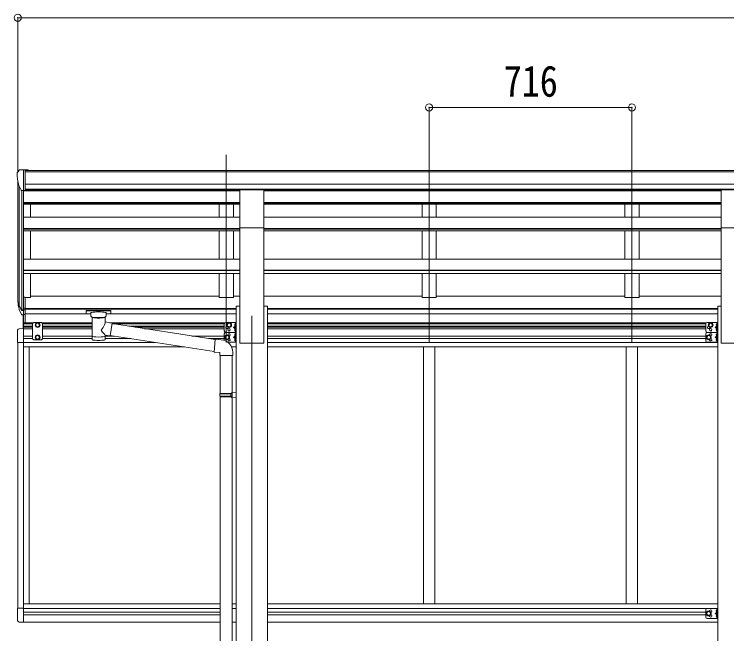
# Model space of a CAD drawing. Units: millimetres at full size. Extents: x -6988 to 7066, y -4877 to 4823.
# Drawn here: x 215 to 2730, y 231 to 2419 of the extents above; entities that cross this region are included whole.
import ezdxf
from ezdxf.enums import TextEntityAlignment as Align

# ---------------------------------------------------------------- set-up
doc = ezdxf.new("R2010")
doc.units = ezdxf.units.MM
doc.header["$LTSCALE"] = 25
doc.header["$PDMODE"] = 32
doc.header["$PDSIZE"] = 25
for name, color, linetype, lineweight in [('0-1_本体', 4, 'Continuous', 9), ('0-2_部品', 7, 'Continuous', 9), ('0-8_PARTS2', 2, 'Continuous', 9), ('0-A_寸法', 6, 'Continuous', 9), ('1-1_GLASS', 4, 'Continuous', 9), ('1-2_GLASS_SEAL', 7, 'Continuous', 9)]:
    doc.layers.add(name, color=color, linetype=linetype, lineweight=lineweight)
doc.styles.add('ＭＳ ゴシック', font='')
doc.styles.get('ＭＳ ゴシック').set_extended_font_data('MS Gothic')

msp = doc.modelspace()

# ---------------------------------------------------------------- linework, layer by layer
at = {"layer": '0-1_本体'}
for p, q in [((254.12, 1867.41), (5253.12, 1867.41)), ((254.12, 1862.06), (5253.12, 1862.06)), ((227.62, 1417.15), (227.62, 1830.66)), ((231.9, 1811.86), (231.9, 1392.88)), ((254.12, 1818.54), (5253.12, 1818.54)), ((241.62, 1796.51), (241.62, 1374.88)), ((247.62, 1797.03), (247.62, 1419.32)), ((247.62, 1795.54), (1011.12, 1795.54)), ((254.12, 1800.87), (5253.12, 1800.87)), ((1011.12, 1798.49), (254.12, 1798.49)), ((938.62, 1798.49), (938.62, 1795.54)), ((988.62, 1798.49), (988.62, 1795.54)), ((1096.12, 1798.49), (2711.12, 1798.49)), ((1096.12, 1795.54), (2711.12, 1795.54)), ((1654.62, 1798.49), (1654.62, 1795.54)), ((1704.62, 1798.49), (1704.62, 1795.54)), ((2370.62, 1798.49), (2370.62, 1795.54)), ((2420.62, 1798.49), (2420.62, 1795.54)), ((247.62, 1753.58), (1011.12, 1753.58)), ((247.62, 1751.89), (1011.12, 1751.89)), ((247.62, 1748.1), (1011.12, 1748.1)), ((272.62, 1702.68), (272.62, 1748.1)), ((938.62, 1748.1), (938.62, 1702.68)), ((988.62, 1748.1), (988.62, 1702.68)), ((1096.12, 1753.58), (2711.12, 1753.58)), ((1096.12, 1751.89), (2711.12, 1751.89)), ((1096.12, 1748.1), (2711.12, 1748.1)), ((1654.62, 1748.1), (1654.62, 1702.68)), ((1704.62, 1748.1), (1704.62, 1702.68)), ((2370.62, 1748.1), (2370.62, 1702.68)), ((2420.62, 1748.1), (2420.62, 1702.68)), ((247.62, 1702.68), (1011.12, 1702.68)), ((1096.12, 1702.68), (2711.12, 1702.68)), ((247.62, 1662.09), (1011.12, 1662.09)), ((247.62, 1660.41), (1011.12, 1660.41)), ((1011.12, 1257.88), (1011.12, 1664.84)), ((1096.12, 1257.88), (1096.12, 1664.84)), ((1096.12, 1662.09), (2711.12, 1662.09)), ((1096.12, 1660.41), (2711.12, 1660.41)), ((2711.12, 1257.88), (2711.12, 1664.84)), ((247.62, 1653.54), (1011.12, 1653.54)), ((272.62, 1554.44), (272.62, 1653.54)), ((938.62, 1653.54), (938.62, 1554.44)), ((988.62, 1653.54), (988.62, 1554.44)), ((1096.12, 1653.54), (2711.12, 1653.54)), ((1654.62, 1653.54), (1654.62, 1554.44)), ((1704.62, 1653.54), (1704.62, 1554.44)), ((2370.62, 1653.54), (2370.62, 1554.44)), ((2420.62, 1653.54), (2420.62, 1554.44)), ((247.62, 1554.44), (1011.12, 1554.44)), ((1096.12, 1554.44), (2711.12, 1554.44)), ((247.62, 1515.3), (1011.12, 1515.3)), ((247.62, 1513.63), (1011.12, 1513.63)), ((1096.12, 1515.3), (2711.12, 1515.3)), ((1096.12, 1513.63), (2711.12, 1513.63)), ((247.62, 1503.99), (1011.12, 1503.99)), ((272.62, 1418.49), (272.62, 1503.99)), ((938.62, 1503.99), (938.62, 1418.49)), ((1096.12, 1503.99), (2711.12, 1503.99)), ((1654.62, 1503.99), (1654.62, 1418.49)), ((2370.62, 1503.99), (2370.62, 1418.49)), ((254.12, 1418.49), (272.62, 1418.49)), ((272.62, 1423.7), (938.62, 1423.7)), ((988.62, 1423.7), (1011.12, 1423.7)), ((1096.12, 1423.7), (1654.62, 1423.7)), ((1704.62, 1423.7), (2370.62, 1423.7)), ((2420.62, 1423.7), (2711.12, 1423.7)), ((998.62, 1387.88), (1011.12, 1387.88)), ((998.62, 1387.88), (998.62, -1492.12)), ((1096.12, 1387.88), (1108.62, 1387.88)), ((1108.62, 1387.88), (1108.62, -1492.12)), ((2698.62, 1387.88), (2711.12, 1387.88)), ((2698.62, 1387.88), (2698.62, -1492.12)), ((254.12, 1379.4), (998.62, 1379.4)), ((254.12, 1378.02), (998.62, 1378.02)), ((254.12, 1360.84), (485.62, 1360.84)), ((539.62, 1360.84), (998.62, 1360.84)), ((1108.62, 1379.4), (2698.62, 1379.4)), ((1108.62, 1378.02), (2698.62, 1378.02)), ((1108.62, 1360.84), (2698.62, 1360.84)), ((1011.12, 1257.88), (1096.12, 1257.88)), ((2711.12, 1257.88), (2796.12, 1257.88))]:
    msp.add_line(p, q, dxfattribs=at)
for points in [[(988.62, 1503.99), (988.62, 1418.49), (938.62, 1418.49)], [(1704.62, 1503.99), (1704.62, 1418.49), (1654.62, 1418.49)], [(2420.62, 1503.99), (2420.62, 1418.49), (2370.62, 1418.49)]]:
    msp.add_lwpolyline(points, dxfattribs=at)
at = {"layer": '0-2_部品'}
for p, q in [((232.53, 1868.45), (228.46, 1862.64)), ((235.62, 1869.02), (233.28, 1868.87)), ((235.62, 1869.02), (254.12, 1869.02)), ((247.62, 1796.03), (247.62, 1869.02)), ((254.12, 1869.02), (264.12, 1868.93)), ((254.12, 1797.03), (254.12, 1869.02)), ((264.12, 1866.83), (264.12, 1868.93)), ((225.62, 1859.65), (225.62, 1859.02)), ((239.99, 1797.85), (230.72, 1813.91)), ((247.62, 1796.03), (242.41, 1796.35)), ((254.12, 1797.03), (247.62, 1797.03)), ((1011.12, 1798.99), (1096.12, 1798.99)), ((1011.12, 1664.84), (1011.12, 1798.99)), ((1096.12, 1664.84), (1096.12, 1798.99)), ((2711.12, 1798.99), (2796.12, 1798.99)), ((2711.12, 1664.84), (2711.12, 1798.99)), ((1011.12, 1664.84), (1096.12, 1664.84)), ((2711.12, 1664.84), (2796.12, 1664.84)), ((247.62, 1419.32), (247.62, 1357.44)), ((254.12, 1419.32), (247.62, 1419.32)), ((254.12, 1419.32), (254.12, 1358.26)), ((230.01, 1393.28), (240.17, 1374.11)), ((241.18, 1375.36), (231.43, 1393.77)), ((232.59, 1376.42), (240.17, 1358.94)), ((247.62, 1374.61), (242.48, 1374.61)), ((247.62, 1372.61), (242.77, 1372.61)), ((254.12, 1381.01), (247.62, 1381.01)), ((254.12, 1375.61), (247.62, 1375.61)), ((254.12, 1358.26), (247.62, 1358.26)), ((469.12, 1372.54), (469.12, 1361.78)), ((469.12, 1372.35), (469.12, 1370.81)), ((471.12, 1373.21), (554.12, 1373.21)), ((471.12, 1371.03), (554.12, 1371.03)), ((471.12, 1361.12), (485.62, 1361.12)), ((485.62, 1354.31), (485.62, 1364.59)), ((539.62, 1354.31), (539.62, 1364.59)), ((539.62, 1361.12), (554.12, 1361.12)), ((556.12, 1372.54), (556.12, 1361.78)), ((247.62, 1357.44), (242.77, 1357.44)), ((489.72, 1349.81), (489.7, 1269.52)), ((535.52, 1332.24), (535.52, 1349.82)), ((560.74, 1328.33), (535.52, 1332.24)), ((560.74, 1328.33), (553.72, 1283.07)), ((924.55, 1269.83), (560.43, 1326.32)), ((535.53, 1269.52), (535.52, 1286.15)), ((535.52, 1285.9), (553.72, 1283.07)), ((920.88, 1227.89), (553.99, 1284.81)), ((945.54, 1269.7), (924.7, 1271.53)), ((940.62, 1213.96), (986.62, 1213.96)), ((942.62, 1213.96), (942.62, 1079.97)), ((984.62, 1213.96), (984.62, 1082.52)), ((986.62, 1213.96), (986.62, 1224.88)), ((982.62, 1082.47), (998.62, 1082.94)), ((982.62, 1080.47), (982.62, 1082.47)), ((998.62, 1082.94), (998.62, 1065)), ((940.62, 1077.97), (941.62, 1079.97)), ((940.62, 1077.97), (984.62, 1077.97)), ((940.62, 1077.97), (940.62, 1069.97)), ((940.62, 1069.97), (984.62, 1069.97)), ((940.62, 1069.97), (941.62, 1067.97)), ((941.62, 1079.97), (984.62, 1079.97)), ((941.62, 1067.97), (984.62, 1067.97)), ((942.62, 1067.97), (942.62, 123.78)), ((980.14, 1077.97), (979.71, 1079.97)), ((982.62, 1080.47), (984.62, 1080.47)), ((982.62, 1065.47), (982.62, 1067.47)), ((982.62, 1065.47), (998.62, 1065)), ((984.62, 1065.41), (984.62, 126.34))]:
    msp.add_line(p, q, dxfattribs=at)
for points in [[(469.12, 1372.54), (469.15, 1372.74), (469.24, 1372.88), (469.33, 1372.97), (469.44, 1373.03), (469.56, 1373.08), (469.85, 1373.14), (470.34, 1373.18), (470.88, 1373.21), (471.12, 1373.21)], [(469.12, 1361.78), (469.15, 1361.59), (469.24, 1361.45), (469.33, 1361.36), (469.44, 1361.3), (469.56, 1361.25), (469.85, 1361.19), (470.34, 1361.14), (470.88, 1361.12), (471.12, 1361.12)], [(554.12, 1373.21), (554.47, 1373.2), (555, 1373.18), (555.45, 1373.13), (555.75, 1373.05), (555.92, 1372.95), (556.04, 1372.81), (556.11, 1372.63), (556.12, 1372.54)], [(554.12, 1361.12), (554.47, 1361.12), (555, 1361.15), (555.45, 1361.2), (555.75, 1361.28), (555.92, 1361.38), (556.04, 1361.51), (556.11, 1361.69), (556.12, 1361.78)], [(485.66, 1354.37), (485.63, 1354.01), (485.88, 1353.05), (486.4, 1352.17), (487.2, 1351.33), (488.31, 1350.54), (489.72, 1349.81)], [(535.52, 1349.82), (535.75, 1349.92), (537.1, 1350.65), (538.22, 1351.5), (538.97, 1352.36), (539.44, 1353.26), (539.61, 1354.15)], [(924.7, 1271.53), (920.69, 1225.7), (940.62, 1223.96), (940.62, 1213.96)], [(980.14, 1077.97), (980.14, 1069.97), (979.71, 1067.97)], [(982.62, 1067.47), (984.62, 1067.47), (984.62, 1080.47)]]:
    msp.add_lwpolyline(points, dxfattribs=at)
for centre, radius, start, end in [((228.62, 1859.65), 3, 93, 180), ((233.34, 1867.88), 1, 93.5, 145), ((427.62, 1859.02), 202, 180, 192.90261), ((242.59, 1799.35), 3, 210, 266.5), ((316.28, 1415.45), 89.07, 174.49576, 194.41188), ((315.56, 1419.73), 88.05, 177.22392, 197.21071), ((360.83, 1412.5), 133.22, 183.27987, 195.71302), ((242.77, 1375.61), 3, 210, 270), ((242.77, 1360.44), 3, 210, 270), ((242.48, 1376.11), 1.5, 210, 270), ((941.62, 1224.88), 45, 0, 85)]:
    msp.add_arc(centre, radius, start, end, dxfattribs=at)
for centre, major_axis, ratio, start_param, end_param in [((471.12, 1370.81), (2, 0), 0.109601, 1.5707963, 3.1415927), ((512.62, 1364.59), (27, 0), 0.122176, 6.2831853, 9.424778), ((554.12, 1370.81), (2, 0), 0.109601, 0, 1.5707963), ((512.63, 1349.36), (-22.91, 0.42), 0.072511, 0.0008029, 1.5715993), ((512.63, 1347.73), (-22.91, 0.42), 0.072511, 0.0008029, 1.5715993), ((512.6, 1349.36), (22.92, 0.42), 0.07247, 4.71158, 6.2823764), ((512.6, 1347.73), (22.92, 0.42), 0.07247, 4.71158, 6.2823764), ((523.62, 1354.31), (16, 0), 0.361356, 6.2636979, 6.2831853), ((512.62, 1305.7), (-22.81, -26.62), 0.234429, 1.6855472, 3.1268519), ((515.17, 1308.34), (20.32, -22.25), 0.045535, 0.0389954, 1.3075346), ((512.62, 1269.52), (22.92, 0), 0.101955, 3.1415499, 6.2833984), ((512.62, 1281.96), (22.91, 0), 0.122865, 3.1415927, 6.2831853)]:
    msp.add_ellipse(centre, major_axis=major_axis, ratio=ratio, start_param=start_param, end_param=end_param, dxfattribs=at)
at = {"layer": '0-8_PARTS2'}
for p, q in [((963.62, 1260.22), (963.62, 1922.75)), ((1679.62, 1260.22), (1679.62, 1922.75)), ((2395.62, 1260.22), (2395.62, 1922.75)), ((1053.62, 1354.02), (1053.62, -1592.12))]:
    msp.add_line(p, q, dxfattribs=at)
at = {"layer": '0-A_寸法'}
for p, q in [((227.62, 2406.24), (227.62, 1860.61)), ((227.62, 2406.24), (5279.62, 2406.24)), ((1679.62, 2089.62), (1679.62, 1860.61)), ((1679.62, 2089.62), (2395.62, 2089.62)), ((2395.62, 2089.62), (2395.62, 1860.61))]:
    msp.add_line(p, q, dxfattribs=at)
for p in [(227.62, 2406.24), (1679.62, 2089.62), (2395.62, 2089.62)]:
    msp.add_point(p, dxfattribs=at)
at = {"layer": '1-1_GLASS'}
for p, q in [((247.62, 1329.59), (283.12, 1329.59)), ((247.62, 1326.09), (280.12, 1326.09)), ((247.62, 1317.09), (280.12, 1317.09)), ((247.62, 1313.59), (280.12, 1313.59)), ((247.62, 1309.29), (247.62, 572.09)), ((280.12, 1308.59), (247.62, 1308.59)), ((312.12, 1329.59), (489.72, 1329.59)), ((315.12, 1326.09), (489.72, 1326.09)), ((315.12, 1317.09), (489.72, 1317.09)), ((315.12, 1313.59), (489.72, 1313.59)), ((489.72, 1308.59), (315.12, 1308.59)), ((552.59, 1329.59), (958.62, 1329.59)), ((561.86, 1326.09), (956.64, 1326.09)), ((619.87, 1317.09), (956.62, 1317.09)), ((642.43, 1313.59), (956.62, 1313.59)), ((956.62, 1308.59), (674.66, 1308.59)), ((1108.62, 1329.59), (2658.62, 1329.59)), ((1108.62, 1326.09), (2656.64, 1326.09)), ((1108.62, 1317.09), (2656.62, 1317.09)), ((1108.62, 1313.59), (2656.62, 1313.59)), ((2656.62, 1308.59), (1108.62, 1308.59)), ((227.62, 1259.89), (227.62, 621.29)), ((247.62, 1282.59), (280.12, 1282.59)), ((247.62, 1273.59), (280.12, 1273.59)), ((713.32, 1260.09), (247.62, 1260.09)), ((315.12, 1282.59), (489.72, 1282.59)), ((315.12, 1273.59), (489.7, 1273.59)), ((535.52, 1282.59), (568.29, 1282.59)), ((535.53, 1273.59), (626.3, 1273.59)), ((842.25, 1282.59), (956.62, 1282.59)), ((900.27, 1273.59), (956.62, 1273.59)), ((1011.12, 1257.88), (1096.12, 1257.88)), ((1108.62, 1282.59), (2656.62, 1282.59)), ((1108.62, 1273.59), (2656.62, 1273.59)), ((1108.62, 1260.09), (2698.62, 1260.09)), ((2711.12, 1257.88), (2796.12, 1257.88)), ((816.46, 1244.09), (247.62, 1244.09)), ((267.62, 1244.09), (267.62, 636.59)), ((998.62, 1244.09), (982.31, 1244.09)), ((1108.62, 1244.09), (2698.62, 1244.09)), ((1659.62, 1244.09), (1659.62, 637.09)), ((1699.62, 1244.09), (1699.62, 637.09)), ((2375.62, 1244.09), (2375.62, 637.09)), ((2415.62, 1244.09), (2415.62, 637.09)), ((227.62, 1159.89), (227.62, 321.29)), ((267.62, 1144.59), (267.62, 336.59)), ((1659.62, 1144.59), (1659.62, 336.59)), ((1699.62, 1144.59), (1699.62, 336.59)), ((2375.62, 1144.59), (2375.62, 336.59)), ((2415.62, 1144.59), (2415.62, 336.59)), ((247.62, 572.09), (247.62, 272.09)), ((247.62, 336.59), (942.62, 336.59)), ((984.62, 336.59), (998.62, 336.59)), ((1108.62, 336.59), (2698.62, 336.59)), ((247.62, 321.09), (942.62, 321.09)), ((247.62, 307.59), (940.62, 307.59)), ((984.62, 321.09), (998.62, 321.09)), ((1108.62, 321.09), (2698.62, 321.09)), ((1108.62, 307.59), (2656.62, 307.59)), ((247.62, 298.59), (942.62, 298.59)), ((1108.62, 298.59), (2656.62, 298.59)), ((247.62, 272.59), (942.62, 272.59)), ((984.62, 272.59), (998.62, 272.59)), ((1108.62, 272.59), (2698.62, 272.59))]:
    msp.add_line(p, q, dxfattribs=at)
at = {"layer": '1-2_GLASS_SEAL'}
for p, q in [((247.62, 1309.09), (247.62, 1358.94)), ((253.12, 1329.59), (253.12, 1358.26)), ((246.12, 1309.09), (246.12, 1357.44)), ((247.62, 1309.09), (232.33, 1308.29)), ((284.12, 1330.59), (280.12, 1326.59)), ((280.12, 1326.59), (280.12, 1273.1)), ((311.12, 1330.59), (284.12, 1330.59)), ((311.12, 1330.59), (315.12, 1326.59)), ((315.12, 1273.1), (315.12, 1326.59)), ((956.62, 1325.59), (956.62, 1300.59)), ((961.62, 1330.59), (998.62, 1330.59)), ((996.12, 1313.09), (989.12, 1313.09)), ((995.62, 1326.09), (994.81, 1325.95)), ((995.62, 1318.09), (994.81, 1318.24)), ((995.62, 1308.09), (994.81, 1307.95)), ((995.62, 1318.09), (996.12, 1318.18)), ((996.12, 1330.59), (996.12, 1295.59)), ((998.62, 1330.59), (998.62, 1295.59)), ((2656.62, 1325.59), (2656.62, 1300.59)), ((2661.62, 1330.59), (2698.62, 1330.59)), ((2696.12, 1313.09), (2689.12, 1313.09)), ((2695.62, 1326.09), (2694.81, 1325.95)), ((2695.62, 1318.09), (2694.81, 1318.24)), ((2695.62, 1308.09), (2694.81, 1307.95)), ((2695.62, 1318.09), (2696.12, 1318.18)), ((2696.12, 1330.59), (2696.12, 1295.59)), ((2698.62, 1330.59), (2698.62, 1295.59)), ((227.12, 1302.8), (227.12, 1259.89)), ((297.62, 1285.6), (291.12, 1281.85)), ((304.12, 1281.85), (297.62, 1285.6)), ((956.62, 1290.59), (956.62, 1267.3)), ((961.62, 1295.59), (998.62, 1295.59)), ((961.62, 1295.59), (998.62, 1295.59)), ((995.62, 1300.09), (994.81, 1300.24)), ((995.62, 1291.09), (994.81, 1290.95)), ((995.62, 1283.09), (994.81, 1283.24)), ((995.62, 1300.09), (996.12, 1300.18)), ((995.62, 1283.09), (996.12, 1283.18)), ((996.12, 1295.59), (996.12, 1260.59)), ((998.62, 1295.59), (998.62, 1260.59)), ((2656.62, 1290.59), (2656.62, 1265.59)), ((2661.62, 1295.59), (2698.62, 1295.59)), ((2695.62, 1300.09), (2694.81, 1300.24)), ((2695.62, 1291.09), (2694.81, 1290.95)), ((2695.62, 1283.09), (2694.81, 1283.24)), ((2695.62, 1300.09), (2696.12, 1300.18)), ((2695.62, 1283.09), (2696.12, 1283.18)), ((2696.12, 1295.59), (2696.12, 1260.59)), ((247.62, 1259.89), (227.12, 1259.89)), ((284.12, 1269.1), (280.12, 1273.1)), ((311.12, 1269.1), (284.12, 1269.1)), ((291.12, 1281.85), (291.12, 1274.34)), ((291.12, 1274.34), (297.62, 1270.59)), ((297.62, 1270.59), (304.12, 1274.34)), ((304.12, 1274.34), (304.12, 1281.85)), ((311.12, 1269.1), (315.12, 1273.1)), ((968.99, 1260.59), (998.62, 1260.59)), ((996.12, 1278.09), (989.12, 1278.09)), ((995.62, 1273.09), (994.81, 1272.95)), ((995.62, 1265.09), (994.81, 1265.24)), ((995.62, 1265.09), (996.12, 1265.18)), ((2661.62, 1260.59), (2698.62, 1260.59)), ((2696.12, 1278.09), (2689.12, 1278.09)), ((2695.62, 1273.09), (2694.81, 1272.95)), ((2695.62, 1265.09), (2694.81, 1265.24)), ((2695.62, 1265.09), (2696.12, 1265.18)), ((227.12, 278.38), (227.12, 321.29)), ((247.62, 321.29), (227.12, 321.29)), ((2656.62, 315.59), (2656.62, 290.59)), ((2666.62, 310.6), (2660.12, 306.85)), ((2660.12, 306.85), (2660.12, 299.34)), ((2661.62, 320.59), (2698.62, 320.59)), ((2673.12, 306.85), (2666.62, 310.6)), ((2673.12, 299.34), (2673.12, 306.85)), ((2696.12, 308.09), (2689.12, 303.09)), ((2695.87, 313.28), (2693.64, 314.39)), ((2695.87, 310.91), (2693.64, 309.79)), ((2695.62, 316.09), (2694.81, 315.95)), ((2695.62, 308.09), (2694.81, 308.24)), ((2695.62, 316.09), (2696.12, 316.01)), ((2695.62, 308.09), (2695.62, 316.09)), ((2695.62, 308.09), (2696.12, 308.18)), ((2696.5, 312.09), (2695.87, 313.28)), ((2696.5, 312.09), (2695.87, 310.91)), ((2696.12, 320.59), (2696.12, 285.59)), ((2696.12, 316.01), (2696.12, 308.18)), ((2698.62, 320.59), (2698.62, 285.59)), ((2660.12, 299.34), (2666.62, 295.59)), ((2661.62, 285.59), (2698.62, 285.59)), ((2666.62, 295.59), (2673.12, 299.34)), ((2695.87, 295.28), (2693.64, 296.39)), ((2695.87, 292.91), (2693.64, 291.79)), ((2695.62, 298.09), (2694.81, 297.95)), ((2695.62, 290.09), (2694.81, 290.24)), ((2695.62, 298.09), (2696.12, 298.01)), ((2695.62, 290.09), (2695.62, 298.09)), ((2695.62, 290.09), (2696.12, 290.18)), ((2696.5, 294.09), (2695.87, 295.28)), ((2696.5, 294.09), (2695.87, 292.91)), ((2696.12, 298.01), (2696.12, 290.18)), ((247.62, 272.09), (232.33, 272.89))]:
    msp.add_line(p, q, dxfattribs=at)
for points in [[(291.12, 1325.35), (297.62, 1329.1), (304.12, 1325.35)], [(304.12, 1325.35), (304.12, 1317.84), (297.62, 1314.09), (291.12, 1317.84), (291.12, 1325.35)], [(996.12, 1318.09), (989.12, 1313.09), (996.12, 1308.09)], [(996.5, 1322.09), (995.87, 1323.28), (993.64, 1324.39)], [(996.5, 1322.09), (995.87, 1320.91), (993.64, 1319.79)], [(995.62, 1318.09), (995.62, 1326.09), (996.12, 1326.01), (996.12, 1318.18)], [(995.62, 1300.09), (995.62, 1308.09), (996.12, 1308.01), (996.12, 1300.18)], [(2696.12, 1318.09), (2689.12, 1313.09), (2696.12, 1308.09)], [(2696.5, 1322.09), (2695.87, 1323.28), (2693.64, 1324.39)], [(2696.5, 1322.09), (2695.87, 1320.91), (2693.64, 1319.79)], [(2695.62, 1318.09), (2695.62, 1326.09), (2696.12, 1326.01), (2696.12, 1318.18)], [(2695.62, 1300.09), (2695.62, 1308.09), (2696.12, 1308.01), (2696.12, 1300.18)], [(996.12, 1283.09), (989.12, 1278.09), (996.12, 1273.09)], [(996.5, 1304.09), (995.87, 1305.28), (993.64, 1306.39)], [(996.5, 1304.09), (995.87, 1302.91), (993.64, 1301.79)], [(996.5, 1287.09), (995.87, 1288.28), (993.64, 1289.39)], [(996.5, 1287.09), (995.87, 1285.91), (993.64, 1284.79)], [(995.62, 1283.09), (995.62, 1291.09), (996.12, 1291.01), (996.12, 1283.18)], [(2661.62, 1295.59), (2698.62, 1295.59), (2698.62, 1260.59)], [(2696.12, 1283.09), (2689.12, 1278.09), (2696.12, 1273.09)], [(2696.5, 1304.09), (2695.87, 1305.28), (2693.64, 1306.39)], [(2696.5, 1304.09), (2695.87, 1302.91), (2693.64, 1301.79)], [(2696.5, 1287.09), (2695.87, 1288.28), (2693.64, 1289.39)], [(2696.5, 1287.09), (2695.87, 1285.91), (2693.64, 1284.79)], [(2695.62, 1283.09), (2695.62, 1291.09), (2696.12, 1291.01), (2696.12, 1283.18)], [(996.5, 1269.09), (995.87, 1270.28), (993.64, 1271.39)], [(996.5, 1269.09), (995.87, 1267.91), (993.64, 1266.79)], [(995.62, 1265.09), (995.62, 1273.09), (996.12, 1273.01), (996.12, 1265.18)], [(2696.5, 1269.09), (2695.87, 1270.28), (2693.64, 1271.39)], [(2696.5, 1269.09), (2695.87, 1267.91), (2693.64, 1266.79)], [(2695.62, 1265.09), (2695.62, 1273.09), (2696.12, 1273.01), (2696.12, 1265.18)], [(2696.12, 303.09), (2689.12, 303.09), (2696.12, 298.09)]]:
    msp.add_lwpolyline(points, dxfattribs=at)
for points in [[(973.62, 1314.09), (980.12, 1317.84), (980.12, 1325.35), (973.62, 1329.1), (967.12, 1325.35), (967.12, 1317.84)], [(2673.62, 1314.09), (2680.12, 1317.84), (2680.12, 1325.35), (2673.62, 1329.1), (2667.12, 1325.35), (2667.12, 1317.84)], [(966.62, 1270.59), (973.12, 1274.34), (973.12, 1281.85), (966.62, 1285.6), (960.12, 1281.85), (960.12, 1274.34)], [(2666.62, 1270.59), (2673.12, 1274.34), (2673.12, 1281.85), (2666.62, 1285.6), (2660.12, 1281.85), (2660.12, 1274.34)]]:
    msp.add_lwpolyline(points, close=True, dxfattribs=at)
for centre, radius in [((297.62, 1321.59), 8.5), ((297.62, 1321.59), 7.5), ((297.62, 1321.59), 6.5), ((973.62, 1321.59), 8.5), ((973.62, 1321.59), 7.5), ((973.62, 1321.59), 6.5), ((973.62, 1304.59), 4.25), ((2673.62, 1321.59), 8.5), ((2673.62, 1321.59), 7.5), ((2673.62, 1321.59), 6.5), ((2673.62, 1304.59), 4.25), ((297.62, 1278.09), 8.5), ((297.62, 1278.09), 7.5), ((297.62, 1278.09), 6.5), ((966.62, 1278.09), 8.5), ((966.62, 1278.09), 7.5), ((966.62, 1278.09), 6.5), ((2666.62, 1278.09), 8.5), ((2666.62, 1278.09), 7.5), ((2666.62, 1278.09), 6.5), ((2666.62, 303.09), 8.5), ((2666.62, 303.09), 7.5), ((2666.62, 303.09), 6.5)]:
    msp.add_circle(centre, radius, dxfattribs=at)
for centre, radius, start, end in [((232.62, 1302.8), 5.5, 93, 180), ((961.62, 1325.59), 5, 90, 180), ((966.62, 1313.09), 4.25, 94.76077, 6.29431), ((999.72, 1322.09), 6.5, 147.94412, 212.05588), ((994.97, 1325.07), 0.9, 100, 147.94412), ((994.97, 1319.12), 0.9, 212.05588, 260), ((994.97, 1307.07), 0.9, 100, 147.94412), ((2661.62, 1325.59), 5, 90, 180), ((2666.62, 1313.09), 4.25, 94.76077, 6.29431), ((2699.72, 1322.09), 6.5, 147.94412, 212.05588), ((2694.97, 1325.07), 0.9, 100, 147.94412), ((2694.97, 1319.12), 0.9, 212.05588, 260), ((2694.97, 1307.07), 0.9, 100, 147.94412), ((961.62, 1300.59), 5, 180, 270), ((961.62, 1290.59), 5, 90, 180), ((973.62, 1286.59), 4.25, 274.76077, 186.29431), ((999.72, 1304.09), 6.5, 147.94412, 212.05588), ((999.72, 1287.09), 6.5, 147.94412, 212.05588), ((994.97, 1301.12), 0.9, 212.05588, 260), ((994.97, 1290.07), 0.9, 100, 147.94412), ((994.97, 1284.12), 0.9, 212.05588, 260), ((2661.62, 1300.59), 5, 180, 270), ((2661.62, 1290.59), 5, 90, 180), ((2673.62, 1286.59), 4.25, 274.76077, 186.29431), ((2699.72, 1304.09), 6.5, 147.94412, 212.05588), ((2699.72, 1287.09), 6.5, 147.94412, 212.05588), ((2694.97, 1301.12), 0.9, 212.05588, 260), ((2694.97, 1290.07), 0.9, 100, 147.94412), ((2694.97, 1284.12), 0.9, 212.05588, 260), ((973.62, 1269.59), 4.25, 173.70569, 85.23923), ((999.72, 1269.09), 6.5, 147.94412, 212.05588), ((994.97, 1272.07), 0.9, 100, 147.94412), ((994.97, 1266.12), 0.9, 212.05588, 260), ((2661.62, 1265.59), 5, 180, 270), ((2673.62, 1269.59), 4.25, 173.70569, 85.23923), ((2699.72, 1269.09), 6.5, 147.94412, 212.05588), ((2694.97, 1272.07), 0.9, 100, 147.94412), ((2694.97, 1266.12), 0.9, 212.05588, 260), ((2661.62, 315.59), 5, 90, 180), ((2673.62, 311.59), 4.25, 274.76077, 186.29431), ((2699.72, 312.09), 6.5, 147.94412, 212.05588), ((2694.97, 315.07), 0.9, 100, 147.94412), ((2694.97, 309.12), 0.9, 212.05588, 260), ((232.62, 278.38), 5.5, 180, 267), ((2661.62, 290.59), 5, 180, 270), ((2673.62, 294.59), 4.25, 173.70569, 85.23923), ((2699.72, 294.09), 6.5, 147.94412, 212.05588), ((2694.97, 297.07), 0.9, 100, 147.94412), ((2694.97, 291.12), 0.9, 212.05588, 260)]:
    msp.add_arc(centre, radius, start, end, dxfattribs=at)

# ---------------------------------------------------------------- texts
at = {"layer": '0-A_寸法', "color": 7, "style": 'ＭＳ ゴシック', "width": 0.85}
msp.add_text('716', height=110, dxfattribs=at).set_placement((1943.12, 2094.62), align=Align.BOTTOM_LEFT)

doc.saveas('drawing.dxf')
